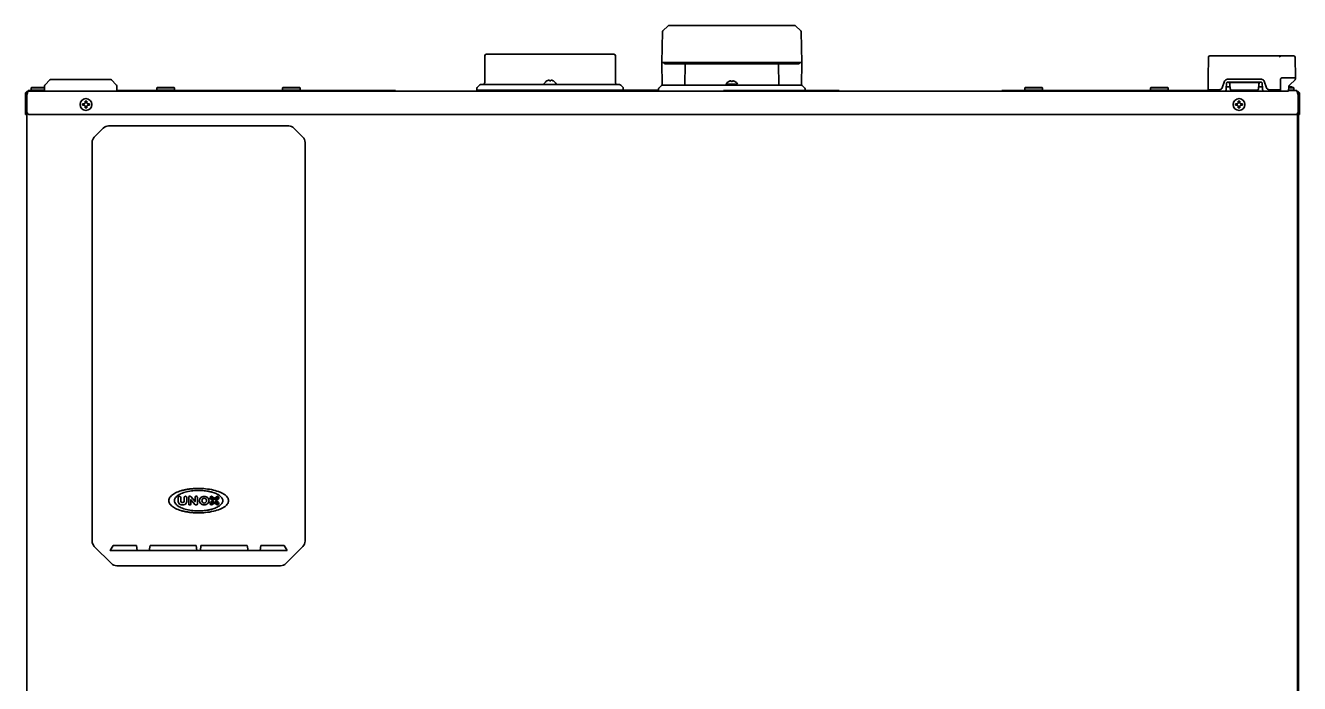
# Model space of a CAD drawing. Extents: x -760 to 4209, y 5795 to 10328.
# Drawn here: x -760 to 101, y 8402 to 8847 of the extents above; entities that cross this region are included whole.
import ezdxf

# ---------------------------------------------------------------- set-up
doc = ezdxf.new("R2010")
doc.units = 0
doc.header["$LTSCALE"] = 5
doc.layers.add('1', color=7, linetype='CONTINUOUS', true_color=0xffffff)

msp = doc.modelspace()

# ---------------------------------------------------------------- linework, layer by layer
at = {"layer": '1', "color": 7, "linetype": 'Continuous', "lineweight": 35}
for p, q in [((-329.37, 8842.99), (-329.73, 8822.4)), ((-325.58, 8847.12), (-329.07, 8843.69)), ((-324.88, 8847.4), (-239.97, 8847.4)), ((-235.78, 8843.69), (-239.27, 8847.12)), ((-235.13, 8822.4), (-235.49, 8842.99)), ((-449.48, 8826.9), (-449.48, 8808.9)), ((-449.48, 8826.9), (-449.48, 8808.9)), ((-443.38, 8827.9), (-448.48, 8827.9)), ((-443.38, 8827.9), (-448.48, 8827.9)), ((-443.38, 8827.9), (-433.4, 8827.9)), ((-443.38, 8827.9), (-433.4, 8827.9)), ((-433.4, 8827.9), (-430.4, 8827.9)), ((-433.4, 8827.9), (-430.4, 8827.9)), ((-430.4, 8827.9), (-380.23, 8827.9)), ((-430.4, 8827.9), (-380.23, 8827.9)), ((-380.23, 8827.9), (-377.22, 8827.9)), ((-380.23, 8827.9), (-377.22, 8827.9)), ((-377.22, 8827.9), (-367.24, 8827.9)), ((-377.22, 8827.9), (-367.24, 8827.9)), ((-362.14, 8827.9), (-367.24, 8827.9)), ((-362.14, 8827.9), (-367.24, 8827.9)), ((-361.14, 8808.9), (-361.14, 8826.9)), ((-361.14, 8808.9), (-361.14, 8826.9)), ((39.93, 8825.92), (39.69, 8811.9)), ((40.93, 8826.9), (40.96, 8826.9)), ((40.96, 8826.9), (41.05, 8826.9)), ((41.07, 8826.9), (46.69, 8826.9)), ((46.69, 8826.9), (47.3, 8826.9)), ((49.24, 8826.9), (50.87, 8826.9)), ((52.69, 8826.9), (75.69, 8826.9)), ((77.5, 8826.9), (79.13, 8826.9)), ((81.08, 8826.9), (81.69, 8826.9)), ((81.69, 8826.9), (87.3, 8826.9)), ((87.3, 8826.9), (95.76, 8826.9)), ((95.76, 8826.9), (97.44, 8826.9)), ((98.44, 8825.92), (98.69, 8811.9)), ((-282.43, 8822.4), (-329.73, 8822.4)), ((-329.73, 8822.4), (-329.46, 8806.9)), ((-237.94, 8821.4), (-326.91, 8821.4)), ((-313.93, 8821.4), (-314.18, 8806.9)), ((-235.13, 8822.4), (-282.43, 8822.4)), ((-250.67, 8806.9), (-250.92, 8821.4)), ((-235.4, 8806.9), (-235.13, 8822.4)), ((-747.31, 8802.9), (-747.18, 8806.65)), ((-746.89, 8807.33), (-743.61, 8810.61)), ((-742.9, 8810.9), (-741.31, 8810.9)), ((-741.31, 8810.9), (-704.31, 8810.9)), ((-704.31, 8810.9), (-702.73, 8810.9)), ((-698.74, 8807.33), (-702.02, 8810.61)), ((-698.44, 8806.65), (-698.31, 8802.9)), ((-453.11, 8807.11), (-454.52, 8805.69)), ((-453.11, 8807.11), (-454.52, 8805.69)), ((-452.4, 8807.4), (-358.23, 8807.4)), ((-452.4, 8807.4), (-358.23, 8807.4)), ((-409.31, 8808), (-409.31, 8807.8)), ((-407.61, 8809.85), (-407.61, 8809.88)), ((-403.01, 8809.88), (-403.01, 8809.85)), ((-401.31, 8807.8), (-401.31, 8808)), ((-356.11, 8805.69), (-357.52, 8807.11)), ((-356.11, 8805.69), (-357.52, 8807.11)), ((-330.22, 8806.61), (-331.63, 8805.19)), ((-330.22, 8806.61), (-331.63, 8805.19)), ((-329.51, 8806.9), (-235.34, 8806.9)), ((-329.51, 8806.9), (-235.34, 8806.9)), ((-286.43, 8807.5), (-286.43, 8807.3)), ((-284.73, 8809.35), (-284.73, 8809.38)), ((-280.13, 8809.38), (-280.13, 8809.35)), ((-278.43, 8807.3), (-278.43, 8807.5)), ((-233.22, 8805.19), (-234.63, 8806.61)), ((-233.22, 8805.19), (-234.63, 8806.61)), ((39.69, 8803.9), (39.69, 8810.44)), ((50.81, 8809.7), (49.18, 8805.22)), ((51.96, 8805.9), (52.96, 8805.9)), ((75.69, 8811.02), (52.69, 8811.02)), ((54.47, 8805.9), (52.96, 8805.9)), ((75.25, 8809.15), (53.12, 8809.15)), ((54.16, 8808.9), (54.13, 8809.15)), ((54.16, 8808.9), (54.66, 8808.9)), ((54.21, 8808.4), (54.16, 8808.9)), ((54.29, 8807.63), (54.21, 8808.4)), ((54.63, 8804.45), (54.29, 8807.63)), ((73.71, 8808.9), (54.66, 8808.9)), ((73.71, 8808.9), (74.22, 8808.9)), ((74.08, 8807.63), (73.75, 8804.45)), ((75.41, 8805.9), (73.9, 8805.9)), ((74.16, 8808.4), (74.08, 8807.63)), ((74.22, 8808.9), (74.16, 8808.4)), ((74.22, 8808.9), (74.24, 8809.15)), ((75.41, 8805.9), (76.41, 8805.9)), ((79.2, 8805.22), (77.56, 8809.7)), ((88.57, 8810.88), (88.69, 8803.9)), ((96.64, 8811.9), (89.57, 8811.9)), ((94.17, 8806.16), (94.12, 8802.9)), ((94.17, 8805.87), (96.13, 8805.87)), ((94.98, 8807.19), (98.46, 8810.67)), ((98.69, 8811.9), (96.64, 8811.9)), ((98.69, 8811.9), (98.67, 8811.19)), ((-760.11, 8800.99), (-760.11, 8801.1)), ((-760.11, 8800.14), (-760.11, 8800.99)), ((-760.11, 8800.14), (-760.11, 8789.1)), ((-759.31, 8800.99), (-759.31, 8801.1)), ((-759.31, 8800.99), (-759.31, 8800.14)), ((-759.31, 8800.14), (-759.31, 8789.1)), ((-759.31, 8799.15), (-759.21, 8799.15)), ((-759.21, 8800.14), (-759.21, 8789.1)), ((-758.97, 8801.1), (-759.03, 8800.99)), ((-758.31, 8803.4), (-756.31, 8803.4)), ((-758.31, 8802.9), (-758.31, 8803.4)), ((-758.06, 8802.9), (-758.31, 8802.9)), ((-758.06, 8802.9), (-758.09, 8802.9)), ((-758.06, 8802.9), (94.12, 8802.9)), ((-756.06, 8805.4), (-756.31, 8805.15)), ((-747.23, 8805.15), (-756.31, 8805.15)), ((-756.31, 8805.15), (-756.31, 8803.65)), ((-756.31, 8803.65), (-747.29, 8803.65)), ((-756.31, 8803.65), (-756.06, 8803.4)), ((-747.29, 8803.4), (-756.31, 8803.4)), ((-747.23, 8805.4), (-756.06, 8805.4)), ((-698.33, 8803.4), (-697.96, 8803.4)), ((-697.96, 8803.4), (-697.61, 8803.4)), ((-561.73, 8803.4), (-697.61, 8803.4)), ((-671.06, 8805.4), (-671.31, 8805.15)), ((-659.31, 8805.15), (-671.31, 8805.15)), ((-671.31, 8805.15), (-671.31, 8803.65)), ((-671.31, 8803.65), (-659.31, 8803.65)), ((-671.31, 8803.65), (-671.06, 8803.4)), ((-659.56, 8805.4), (-671.06, 8805.4)), ((-659.31, 8805.15), (-659.56, 8805.4)), ((-659.56, 8803.4), (-659.31, 8803.65)), ((-659.31, 8803.65), (-659.31, 8805.15)), ((-586.06, 8805.4), (-586.31, 8805.15)), ((-574.31, 8805.15), (-586.31, 8805.15)), ((-586.31, 8805.15), (-586.31, 8803.65)), ((-586.31, 8803.65), (-574.31, 8803.65)), ((-586.31, 8803.65), (-586.06, 8803.4)), ((-574.56, 8805.4), (-586.06, 8805.4)), ((-574.31, 8805.15), (-574.56, 8805.4)), ((-574.56, 8803.4), (-574.31, 8803.65)), ((-574.31, 8803.65), (-574.31, 8805.15)), ((-561.73, 8803.4), (-561.02, 8803.4)), ((-561.02, 8803.4), (-559.61, 8803.4)), ((-559.61, 8803.4), (-558.9, 8803.4)), ((-509.92, 8803.4), (-558.9, 8803.4)), ((-454.81, 8804.99), (-454.81, 8803.6)), ((-454.81, 8804.99), (-454.81, 8803.6)), ((-454.81, 8803.6), (-355.81, 8803.6)), ((-454.81, 8803.6), (-331.93, 8803.6)), ((-355.81, 8803.6), (-355.81, 8804.99)), ((-355.81, 8803.6), (-355.81, 8804.99)), ((-331.93, 8804.49), (-331.93, 8803.1)), ((-331.93, 8804.49), (-331.93, 8803.1)), ((-209.73, 8803.4), (-288.03, 8803.4)), ((-232.93, 8803.1), (-232.93, 8804.49)), ((-232.93, 8803.1), (-232.93, 8804.49)), ((-99.73, 8803.4), (-99.02, 8803.4)), ((-99.02, 8803.4), (-97.61, 8803.4)), ((-97.61, 8803.4), (-96.9, 8803.4)), ((38.98, 8803.4), (-96.9, 8803.4)), ((-84.06, 8805.4), (-84.31, 8805.15)), ((-84.31, 8805.15), (-84.31, 8803.65)), ((-72.31, 8805.15), (-84.31, 8805.15)), ((-84.31, 8803.65), (-72.31, 8803.65)), ((-84.31, 8803.65), (-84.06, 8803.4)), ((-72.56, 8805.4), (-84.06, 8805.4)), ((-72.31, 8805.15), (-72.56, 8805.4)), ((-72.56, 8803.4), (-72.31, 8803.65)), ((-72.31, 8803.65), (-72.31, 8805.15)), ((0.94, 8805.4), (0.69, 8805.15)), ((0.69, 8805.15), (0.69, 8803.65)), ((12.69, 8805.15), (0.69, 8805.15)), ((0.69, 8803.65), (12.69, 8803.65)), ((0.69, 8803.65), (0.94, 8803.4)), ((12.44, 8805.4), (0.94, 8805.4)), ((12.69, 8805.15), (12.44, 8805.4)), ((12.44, 8803.4), (12.69, 8803.65)), ((12.69, 8803.65), (12.69, 8805.15)), ((38.98, 8803.4), (39.33, 8803.4)), ((39.33, 8803.4), (39.73, 8803.4)), ((39.69, 8803.64), (39.69, 8803.9)), ((46.69, 8803.9), (39.69, 8803.9)), ((47.3, 8803.9), (46.69, 8803.9)), ((55.62, 8803.56), (72.75, 8803.56)), ((81.69, 8803.9), (81.08, 8803.9)), ((88.69, 8803.9), (81.69, 8803.9)), ((88.69, 8803.9), (88.68, 8803.69)), ((94.13, 8803.65), (97.69, 8803.65)), ((97.69, 8803.4), (94.13, 8803.4)), ((97.44, 8805.4), (94.16, 8805.4)), ((97.69, 8805.15), (94.16, 8805.15)), ((97.69, 8805.15), (97.44, 8805.4)), ((97.44, 8803.4), (97.69, 8803.65)), ((97.69, 8803.65), (97.69, 8805.15)), ((99.69, 8803.4), (97.69, 8803.4)), ((99.46, 8802.9), (99.44, 8802.9)), ((99.44, 8802.9), (99.69, 8802.9)), ((99.69, 8803.4), (99.69, 8802.9)), ((100.4, 8800.99), (100.35, 8801.1)), ((100.59, 8800.14), (100.59, 8789.1)), ((100.59, 8799.15), (100.69, 8799.15)), ((100.69, 8801.1), (100.69, 8800.99)), ((100.69, 8800.14), (100.69, 8800.99)), ((100.69, 8800.14), (100.69, 8789.1)), ((100.69, 8799.15), (100.69, 8012.4)), ((101.49, 8801.1), (101.49, 8800.99)), ((101.49, 8800.99), (101.49, 8800.14)), ((101.49, 8800.14), (101.49, 8789.1)), ((-760.11, 8787.1), (-760.11, 8789.1)), ((-759.31, 8789.1), (-759.31, 8787.1)), ((-719.71, 8796.2), (-719.21, 8796.2)), ((-719.21, 8791.6), (-719.71, 8791.6)), ((-719.21, 8796.2), (-718.71, 8796.2)), ((-718.71, 8791.6), (-719.21, 8791.6)), ((60.09, 8796.2), (60.59, 8796.2)), ((60.59, 8791.6), (60.09, 8791.6)), ((60.59, 8796.2), (61.09, 8796.2)), ((61.09, 8791.6), (60.59, 8791.6)), ((100.69, 8787.1), (100.69, 8789.1)), ((101.49, 8787.1), (101.49, 8789.1)), ((-759.31, 8787.1), (-760.11, 8787.1)), ((-759.31, 8012.4), (-759.31, 8787.1)), ((98.59, 8787.1), (-757.21, 8787.1)), ((100.19, 8787.9), (100.19, 8104.94)), ((101.49, 8787.1), (100.69, 8787.1)), ((-713.55, 8771.86), (-707.47, 8777.94)), ((-703.94, 8779.4), (-582.09, 8779.4)), ((-578.55, 8777.94), (-572.48, 8771.86)), ((-715.01, 8768.33), (-715.01, 8498.48)), ((-571.01, 8768.33), (-571.01, 8498.48)), ((-656.83, 8527.98), (-656.83, 8525.31)), ((-655.12, 8525.53), (-655.12, 8527.98)), ((-652.78, 8527.98), (-652.78, 8525.53)), ((-651.07, 8525.31), (-651.07, 8527.98)), ((-649.75, 8528.25), (-649.75, 8523.56)), ((-648.83, 8528.83), (-649.16, 8528.83)), ((-649.16, 8522.97), (-648.87, 8522.97)), ((-645.44, 8525.25), (-648.38, 8528.63)), ((-648.29, 8523.56), (-648.29, 8526.53)), ((-648.2, 8526.56), (-645.26, 8523.17)), ((-645.36, 8528.25), (-645.36, 8525.28)), ((-644.82, 8522.97), (-644.48, 8522.97)), ((-644.48, 8528.83), (-644.77, 8528.83)), ((-643.89, 8523.56), (-643.89, 8528.25)), ((-634.91, 8527.17), (-633.69, 8525.94)), ((-633.69, 8525.87), (-634.91, 8524.64)), ((-632.93, 8525.9), (-634.55, 8527.53)), ((-634.55, 8524.28), (-632.93, 8525.9)), ((-633.89, 8528.19), (-632.27, 8526.56)), ((-632.27, 8525.24), (-633.89, 8523.62)), ((-632.31, 8527.32), (-633.53, 8528.55)), ((-633.53, 8523.26), (-632.31, 8524.49)), ((-632.27, 8526.56), (-630.65, 8528.19)), ((-630.65, 8523.62), (-632.27, 8525.24)), ((-631.01, 8528.55), (-632.24, 8527.32)), ((-632.24, 8524.49), (-631.01, 8523.26)), ((-629.99, 8527.53), (-631.61, 8525.9)), ((-631.61, 8525.9), (-629.99, 8524.28)), ((-630.86, 8525.94), (-629.63, 8527.17)), ((-629.63, 8524.64), (-630.86, 8525.87)), ((-702.93, 8492.19), (-700.75, 8495.46)), ((-700.44, 8495.5), (-698.31, 8495.6)), ((-697.62, 8495.62), (-686.07, 8495.62)), ((-685.07, 8495.57), (-684.51, 8492.19)), ((-676.41, 8492.19), (-675.85, 8495.57)), ((-674.85, 8495.62), (-645.57, 8495.62)), ((-644.57, 8495.57), (-644.29, 8492.19)), ((-641.46, 8495.57), (-641.74, 8492.19)), ((-640.46, 8495.62), (-611.17, 8495.62)), ((-610.17, 8495.57), (-609.61, 8492.19)), ((-601.51, 8492.19), (-600.95, 8495.57)), ((-599.95, 8495.62), (-588.41, 8495.62)), ((-587.71, 8495.6), (-585.58, 8495.5)), ((-585.28, 8495.46), (-583.1, 8492.19)), ((-701.97, 8483.36), (-713.55, 8494.95)), ((-702.93, 8492.19), (-684.51, 8492.19)), ((-684.51, 8492.19), (-676.41, 8492.19)), ((-676.41, 8492.19), (-644.29, 8492.19)), ((-644.29, 8492.19), (-641.74, 8492.19)), ((-641.74, 8492.19), (-609.61, 8492.19)), ((-609.61, 8492.19), (-601.51, 8492.19)), ((-601.51, 8492.19), (-583.1, 8492.19)), ((-572.48, 8494.95), (-584.06, 8483.36)), ((-698.43, 8481.9), (-587.59, 8481.9))]:
    msp.add_line(p, q, dxfattribs=at)
for centre, radius in [((-719.21, 8793.9), 4), ((60.59, 8793.9), 4), ((-639.25, 8525.9), 1.59)]:
    msp.add_circle(centre, radius, dxfattribs=at)
for centre, radius, start, end in [((-328.37, 8842.98), 1, 134.5, 179), ((-324.88, 8846.4), 1, 90, 134.5), ((-239.97, 8846.4), 1, 45.5, 90), ((-236.48, 8842.98), 1, 1, 45.5), ((-448.48, 8826.9), 1, 90, 180), ((-448.48, 8826.9), 1, 90, 180), ((-362.14, 8826.9), 1, 0, 90), ((-362.14, 8826.9), 1, 0, 90), ((40.93, 8825.9), 1, 90, 179), ((87.3, 8825.9), 1, 1, 90), ((97.44, 8825.9), 1, 1, 90), ((-746.18, 8806.62), 1, 135, 178), ((-742.9, 8809.9), 1, 90, 135), ((-702.73, 8809.9), 1, 45, 90), ((-699.44, 8806.62), 1, 2, 45), ((-453.81, 8804.99), 1, 135, 180), ((-453.81, 8804.99), 1, 135, 180), ((-452.4, 8806.4), 1, 90, 135), ((-452.4, 8806.4), 1, 90, 135), ((-450.98, 8808.9), 1.5, 270, 0), ((-450.98, 8808.9), 1.5, 270, 0), ((-408.91, 8808), 0.4, 149.69882, 180), ((-408.91, 8807.8), 0.4, 180, 270), ((-405.11, 8805.78), 4.8, 121.58373, 149.69882), ((-405.31, 8806.1), 3.78, 90.00345, 97.60407), ((-405.31, 8806.1), 3.78, 82.39595, 89.99653), ((-405.51, 8805.78), 4.8, 30.30118, 58.41865), ((-401.71, 8807.8), 0.4, 270, 0), ((-401.71, 8808), 0.4, 0, 30.30118), ((-359.64, 8808.9), 1.5, 180, 270), ((-359.64, 8808.9), 1.5, 180, 270), ((-358.23, 8806.4), 1, 45, 90), ((-358.23, 8806.4), 1, 45, 90), ((-356.81, 8804.99), 1, 0, 45), ((-356.81, 8804.99), 1, 0, 45), ((-329.51, 8805.9), 1, 90, 135), ((-329.51, 8805.9), 1, 90, 135), ((-235.34, 8805.9), 1, 45, 90), ((-235.34, 8805.9), 1, 45, 90), ((89.57, 8810.9), 1, 90, 181), ((95.17, 8806.12), 1, 116.76457, 179), ((94.27, 8807.9), 1, 296.76457, 315), ((96.13, 8804.87), 1, 31.9695, 90), ((97.93, 8811.2), 0.75, 315, 359), ((-757.21, 8800.14), 2, 155, 180), ((-330.93, 8804.49), 1, 135, 180), ((-330.93, 8804.49), 1, 135, 180), ((-233.93, 8804.49), 1, 0, 45), ((-233.93, 8804.49), 1, 0, 45), ((40.44, 8803.65), 0.75, 181, 270), ((55.62, 8804.56), 1, 186, 270), ((72.75, 8804.56), 1, 270, 354.00002), ((87.88, 8803.7), 0.8, 270, 359), ((98.59, 8800.14), 2, 0, 25), ((-757.21, 8789.1), 2, 180, 270), ((98.59, 8789.1), 2, 270, 0), ((-655.98, 8527.98), 0.854, 0, 180), ((-654.63, 8525.31), 2.2, 180, 246.42182), ((-653.95, 8526.88), 3.91, 246.42182, 293.57818), ((-654.14, 8525.53), 0.976, 180, 262.33774), ((-653.95, 8526.98), 2.44, 262.33774, 277.66226), ((-653.75, 8525.53), 0.976, 277.66226, 0), ((-651.92, 8527.98), 0.854, 0, 180), ((-653.27, 8525.31), 2.2, 293.57818, 0), ((-649.16, 8528.25), 0.586, 90, 180), ((-649.16, 8523.56), 0.586, 180, 270), ((-648.87, 8523.56), 0.586, 270, 0), ((-648.83, 8528.25), 0.586, 40.99999, 90), ((-648.24, 8526.53), 0.0488, 41.00004, 180), ((-645.4, 8525.28), 0.0488, 221.00004, 0), ((-644.77, 8528.25), 0.586, 90, 180), ((-644.82, 8523.56), 0.586, 220.99999, 270), ((-644.48, 8528.25), 0.586, 0, 90), ((-644.48, 8523.56), 0.586, 270, 0), ((-634.22, 8527.86), 0.976, 45, 225), ((-634.22, 8523.95), 0.976, 135.00002, 315), ((-634.22, 8527.86), 0.466, 45, 225), ((-634.22, 8523.95), 0.466, 135.00003, 315), ((-633.72, 8525.9), 0.0488, 315, 45), ((-632.27, 8527.35), 0.0488, 225, 315), ((-632.27, 8524.45), 0.0488, 45, 135), ((-630.32, 8527.86), 0.976, 315, 134.99998), ((-630.32, 8523.95), 0.976, 225, 45), ((-630.82, 8525.9), 0.0488, 135, 225), ((-630.32, 8527.86), 0.466, 315, 134.99997), ((-630.32, 8523.95), 0.466, 225.00003, 44.99997)]:
    msp.add_arc(centre, radius, start, end, dxfattribs=at)
msp.add_ellipse((-282.43, 8807.7), major_axis=(3.95, 0), ratio=0.008727, dxfattribs=at)
for centre, major_axis, ratio, start_param, end_param in [((-282.43, 8806.9), (2.2, 0), 0.008727, 1.570796, 2.807111), ((-282.43, 8806.9), (2.2, 0), 0.008727, 0.418715, 1.570796), ((53.12, 8808.15), (-1, 0), 1, 4.712389, 4.92927), ((75.25, 8808.15), (-0.994, 0.111), 1, 4.606666, 4.823547), ((-710.01, 8768.32), (3.54, -3.54), 0.998783, 3.141593, 3.926382), ((-703.93, 8774.4), (-3.54, 3.54), 0.998783, 5.498396, 6.283185), ((-582.09, 8774.4), (-3.54, -3.54), 0.998783, 3.141593, 3.926382), ((-576.02, 8768.32), (3.54, 3.54), 0.998783, 5.498396, 6.283185), ((-710.01, 8498.48), (-3.54, -3.54), 0.998783, 5.498396, 6.283185), ((-699.75, 8495.46), (-1, 0), 0.052336, 5.481019, 6.248327), ((-697.62, 8495.57), (-1, 0), 0.052336, 4.712389, 5.481019), ((-686.07, 8495.57), (-1, 0), 0.052336, 3.150307, 4.712389), ((-674.85, 8495.57), (-1, 0), 0.052336, 4.712389, 6.274471), ((-645.57, 8495.57), (-1, 0), 0.052336, 3.14595, 4.712389), ((-640.46, 8495.57), (-1, 0), 0.052336, 4.712389, 6.278828), ((-611.17, 8495.57), (-1, 0), 0.052336, 3.150307, 4.712389), ((-599.95, 8495.57), (-1, 0), 0.052336, 4.712389, 6.274471), ((-588.41, 8495.57), (-1, 0), 0.052336, 3.943759, 4.712389), ((-586.28, 8495.46), (-1, 0), 0.052336, 3.176451, 3.943759), ((-576.02, 8498.48), (-3.54, 3.54), 0.998783, 3.141593, 3.926382), ((-698.43, 8486.9), (3.54, 3.54), 0.998783, 3.141593, 3.926382), ((-587.6, 8486.9), (3.54, -3.54), 0.998783, 5.498396, 6.283185)]:
    msp.add_ellipse(centre, major_axis=major_axis, ratio=ratio, start_param=start_param, end_param=end_param, dxfattribs=at)
for points, knots in [([(47.3, 8826.9), (47.46, 8826.9), (47.62, 8826.9), (47.95, 8826.9), (48.11, 8826.9), (48.43, 8826.9), (48.59, 8826.9), (48.84, 8826.9), (48.92, 8826.9), (49.04, 8826.9), (49.08, 8826.9), (49.16, 8826.9), (49.2, 8826.9), (49.24, 8826.9)], [0, 0, 0, 0, 0.25, 0.25, 0.5, 0.5, 0.75, 0.75, 0.875, 0.875, 0.9375, 0.9375, 1, 1, 1, 1]), ([(50.87, 8826.9), (50.91, 8826.9), (50.95, 8826.9), (51.02, 8826.9), (51.14, 8826.9), (51.25, 8826.9), (51.48, 8826.9), (51.63, 8826.9), (52.08, 8826.9), (52.39, 8826.9), (52.69, 8826.9)], [0, 0, 0, 0, 0.0625, 0.0625, 0.125, 0.25, 0.25, 0.5, 0.5, 1, 1, 1, 1]), ([(75.69, 8826.9), (75.99, 8826.9), (76.29, 8826.9), (76.75, 8826.9), (76.9, 8826.9), (77.12, 8826.9), (77.2, 8826.9), (77.31, 8826.9), (77.35, 8826.9), (77.43, 8826.9), (77.47, 8826.9), (77.5, 8826.9)], [0, 0, 0, 0, 0.5, 0.5, 0.75, 0.75, 0.875, 0.875, 0.9375, 0.9375, 1, 1, 1, 1]), ([(79.13, 8826.9), (79.17, 8826.9), (79.21, 8826.9), (79.29, 8826.9), (79.33, 8826.9), (79.46, 8826.9), (79.54, 8826.9), (79.78, 8826.9), (79.94, 8826.9), (80.27, 8826.9), (80.43, 8826.9), (80.75, 8826.9), (80.92, 8826.9), (81.08, 8826.9)], [0, 0, 0, 0, 0.0625, 0.0625, 0.125, 0.125, 0.25, 0.25, 0.5, 0.5, 0.75, 0.75, 1, 1, 1, 1]), ([(-328.64, 8822.38), (-328.64, 8822.38), (-328.63, 8822.37), (-328.62, 8822.35), (-328.61, 8822.34), (-328.6, 8822.32), (-328.59, 8822.31), (-328.59, 8822.29), (-328.58, 8822.28), (-328.57, 8822.26), (-328.56, 8822.25), (-328.55, 8822.23), (-328.54, 8822.22), (-328.53, 8822.2), (-328.52, 8822.19), (-328.5, 8822.18), (-328.49, 8822.16), (-328.48, 8822.15), (-328.47, 8822.13), (-328.46, 8822.12), (-328.45, 8822.11), (-328.44, 8822.09), (-328.43, 8822.08), (-328.41, 8822.07), (-328.4, 8822.06), (-328.39, 8822.04), (-328.38, 8822.03), (-328.37, 8822.02), (-328.36, 8822.01), (-328.34, 8821.99), (-328.33, 8821.98), (-328.32, 8821.97), (-328.31, 8821.96), (-328.3, 8821.95), (-328.28, 8821.94), (-328.27, 8821.93), (-328.26, 8821.92), (-328.25, 8821.91), (-328.23, 8821.89), (-328.22, 8821.88), (-328.21, 8821.87), (-328.2, 8821.86), (-328.18, 8821.85), (-328.17, 8821.84), (-328.16, 8821.83), (-328.15, 8821.83), (-328.13, 8821.82), (-328.12, 8821.81), (-328.11, 8821.8), (-328.1, 8821.79), (-328.08, 8821.78), (-328.07, 8821.77), (-328.06, 8821.76), (-328.05, 8821.76), (-328.03, 8821.75), (-328.02, 8821.74), (-328.01, 8821.73), (-328, 8821.72), (-327.99, 8821.72), (-327.97, 8821.71), (-327.96, 8821.7), (-327.95, 8821.7), (-327.94, 8821.69), (-327.93, 8821.68), (-327.91, 8821.67), (-327.9, 8821.67), (-327.89, 8821.66), (-327.87, 8821.65), (-327.84, 8821.64), (-327.81, 8821.62), (-327.77, 8821.6), (-327.73, 8821.58), (-327.69, 8821.57), (-327.66, 8821.55), (-327.62, 8821.54), (-327.58, 8821.52), (-327.54, 8821.51), (-327.51, 8821.5), (-327.47, 8821.49), (-327.43, 8821.47), (-327.39, 8821.46), (-327.35, 8821.46), (-327.32, 8821.45), (-327.28, 8821.44), (-327.24, 8821.43), (-327.2, 8821.43), (-327.16, 8821.42), (-327.13, 8821.42), (-327.09, 8821.41), (-327.05, 8821.41), (-327.02, 8821.41), (-326.98, 8821.4), (-326.94, 8821.4), (-326.92, 8821.4), (-326.91, 8821.4)], [0, 0, 0, 0, 0.011672, 0.023259, 0.03476, 0.046176, 0.057505, 0.068749, 0.079908, 0.09098, 0.101967, 0.112867, 0.123682, 0.134411, 0.145054, 0.155611, 0.166082, 0.176467, 0.186766, 0.196979, 0.207106, 0.217146, 0.227101, 0.23697, 0.246752, 0.256449, 0.266059, 0.275583, 0.285021, 0.294373, 0.303639, 0.312819, 0.321912, 0.33092, 0.339841, 0.348677, 0.357426, 0.36609, 0.374667, 0.383158, 0.391564, 0.399883, 0.408116, 0.416263, 0.424325, 0.4323, 0.44019, 0.447994, 0.455712, 0.463344, 0.47089, 0.478351, 0.485726, 0.493015, 0.500218, 0.507336, 0.514368, 0.521315, 0.528176, 0.534951, 0.541641, 0.548246, 0.554765, 0.561199, 0.567547, 0.573811, 0.579988, 0.586081, 0.604999, 0.623671, 0.642098, 0.660281, 0.67822, 0.695916, 0.713369, 0.73058, 0.74755, 0.76428, 0.780769, 0.79702, 0.813033, 0.828809, 0.844349, 0.859653, 0.874723, 0.88956, 0.904165, 0.918538, 0.932682, 0.946598, 0.960286, 0.973748, 0.986986, 1, 1, 1, 1]), ([(-237.94, 8821.4), (-237.94, 8821.4), (-237.93, 8821.4), (-237.91, 8821.4), (-237.89, 8821.4), (-237.87, 8821.4), (-237.85, 8821.4), (-237.83, 8821.41), (-237.82, 8821.41), (-237.8, 8821.41), (-237.78, 8821.41), (-237.76, 8821.41), (-237.74, 8821.41), (-237.72, 8821.42), (-237.71, 8821.42), (-237.69, 8821.42), (-237.67, 8821.42), (-237.65, 8821.43), (-237.63, 8821.43), (-237.61, 8821.43), (-237.59, 8821.43), (-237.57, 8821.44), (-237.56, 8821.44), (-237.54, 8821.45), (-237.52, 8821.45), (-237.5, 8821.45), (-237.48, 8821.46), (-237.46, 8821.46), (-237.44, 8821.47), (-237.42, 8821.47), (-237.41, 8821.48), (-237.39, 8821.48), (-237.37, 8821.49), (-237.35, 8821.5), (-237.33, 8821.5), (-237.31, 8821.51), (-237.29, 8821.51), (-237.27, 8821.52), (-237.26, 8821.53), (-237.24, 8821.53), (-237.22, 8821.54), (-237.2, 8821.55), (-237.18, 8821.56), (-237.16, 8821.56), (-237.15, 8821.57), (-237.13, 8821.58), (-237.11, 8821.59), (-237.09, 8821.6), (-237.07, 8821.61), (-237.05, 8821.61), (-237.04, 8821.62), (-237.02, 8821.63), (-237, 8821.64), (-236.98, 8821.65), (-236.97, 8821.66), (-236.95, 8821.67), (-236.93, 8821.68), (-236.91, 8821.69), (-236.9, 8821.7), (-236.88, 8821.71), (-236.86, 8821.72), (-236.84, 8821.73), (-236.82, 8821.74), (-236.8, 8821.76), (-236.78, 8821.77), (-236.76, 8821.78), (-236.74, 8821.8), (-236.72, 8821.81), (-236.7, 8821.83), (-236.68, 8821.84), (-236.66, 8821.86), (-236.64, 8821.87), (-236.62, 8821.89), (-236.6, 8821.91), (-236.58, 8821.93), (-236.56, 8821.94), (-236.54, 8821.96), (-236.52, 8821.98), (-236.5, 8822), (-236.48, 8822.02), (-236.46, 8822.04), (-236.44, 8822.06), (-236.42, 8822.09), (-236.4, 8822.11), (-236.38, 8822.13), (-236.36, 8822.15), (-236.34, 8822.18), (-236.33, 8822.2), (-236.31, 8822.23), (-236.29, 8822.25), (-236.27, 8822.28), (-236.26, 8822.3), (-236.24, 8822.33), (-236.23, 8822.36), (-236.22, 8822.38), (-236.21, 8822.38)], [0, 0, 0, 0, 0.00651, 0.01307, 0.019681, 0.026343, 0.033056, 0.03982, 0.046635, 0.053501, 0.060419, 0.067389, 0.07441, 0.081484, 0.088609, 0.095787, 0.103017, 0.1103, 0.117636, 0.125024, 0.132465, 0.139959, 0.147506, 0.155106, 0.16276, 0.170467, 0.178228, 0.186042, 0.193911, 0.201833, 0.209809, 0.217839, 0.225924, 0.234062, 0.242255, 0.250503, 0.258805, 0.267162, 0.275573, 0.28404, 0.292561, 0.301137, 0.309768, 0.318455, 0.327196, 0.335993, 0.344846, 0.353753, 0.362716, 0.371735, 0.38081, 0.38994, 0.399125, 0.408367, 0.417664, 0.42659, 0.435804, 0.445304, 0.455092, 0.465168, 0.475531, 0.486183, 0.497122, 0.50835, 0.519867, 0.531672, 0.543766, 0.556149, 0.568821, 0.581782, 0.595033, 0.608573, 0.622403, 0.636523, 0.650932, 0.665631, 0.68062, 0.695899, 0.711469, 0.727328, 0.743477, 0.759916, 0.776646, 0.793665, 0.810975, 0.828574, 0.846463, 0.864642, 0.883111, 0.90187, 0.920918, 0.940255, 0.959881, 0.979796, 1, 1, 1, 1]), ([(-405.81, 8809.85), (-405.81, 8809.97), (-405.81, 8810.08), (-405.81, 8810.22), (-405.81, 8810.26), (-405.81, 8810.33), (-405.81, 8810.37), (-405.81, 8810.4)], [0, 0, 0, 0, 0.5, 0.5, 0.75, 0.75, 1, 1, 1, 1]), ([(-403.01, 8809.85), (-403.22, 8809.97), (-403.43, 8810.08), (-403.75, 8810.22), (-403.86, 8810.26), (-404.08, 8810.33), (-404.2, 8810.37), (-404.31, 8810.4)], [0, 0, 0, 0, 0.5, 0.5, 0.75, 0.75, 1, 1, 1, 1]), ([(-286.42, 8807.29), (-286.42, 8807.26), (-286.42, 8807.2), (-286.38, 8807.1), (-286.31, 8807.01), (-286.24, 8806.96), (-286.18, 8806.93), (-286.15, 8806.92), (-286.14, 8806.92)], [0, 0, 0, 0, 0.135651, 0.390433, 0.598157, 0.774684, 0.921362, 1, 1, 1, 1]), ([(-284.72, 8809.36), (-284.86, 8809.28), (-285.27, 8809.03), (-285.84, 8808.48), (-286.21, 8807.98), (-286.37, 8807.7)], [0, 0, 0, 0, 0.20891, 0.604427, 1, 1, 1, 1]), ([(-282.93, 8809.37), (-282.93, 8809.49), (-282.93, 8809.6), (-282.93, 8809.73), (-282.93, 8809.77), (-282.93, 8809.85), (-282.93, 8809.88), (-282.93, 8809.91)], [0, 0, 0, 0, 0.5, 0.5, 0.75, 0.75, 1, 1, 1, 1]), ([(-280.13, 8809.35), (-280.33, 8809.48), (-280.54, 8809.58), (-280.86, 8809.72), (-280.97, 8809.76), (-281.2, 8809.84), (-281.31, 8809.87), (-281.43, 8809.9)], [0, 0, 0, 0, 0.5, 0.5, 0.75, 0.75, 1, 1, 1, 1]), ([(-278.48, 8807.7), (-278.64, 8807.98), (-279.01, 8808.48), (-279.58, 8809.03), (-279.99, 8809.28), (-280.14, 8809.36)], [0, 0, 0, 0, 0.394932, 0.789806, 1, 1, 1, 1]), ([(52.69, 8811.02), (52.28, 8811.02), (51.88, 8810.89), (51.21, 8810.42), (50.95, 8810.09), (50.81, 8809.7)], [0, 0, 0, 0, 0.5, 0.5, 1, 1, 1, 1]), ([(52.12, 8808.22), (52.07, 8807.49), (52.02, 8806.76), (51.92, 8805.3), (51.87, 8804.56), (51.82, 8803.83)], [0, 0, 0, 0, 0.5, 0.5, 1, 1, 1, 1]), ([(52.9, 8809.13), (52.85, 8809.12), (52.8, 8809.1), (52.73, 8809.07), (52.7, 8809.06), (52.65, 8809.04), (52.63, 8809.02), (52.56, 8808.98), (52.52, 8808.95), (52.46, 8808.9), (52.44, 8808.88), (52.4, 8808.84), (52.38, 8808.83), (52.33, 8808.76), (52.3, 8808.72), (52.25, 8808.65), (52.24, 8808.63), (52.22, 8808.59), (52.22, 8808.58), (52.21, 8808.56), (52.2, 8808.55), (52.17, 8808.48), (52.16, 8808.43), (52.13, 8808.33), (52.13, 8808.28), (52.12, 8808.22)], [0, 0, 0, 0, 0.125, 0.125, 0.1875, 0.1875, 0.25, 0.25, 0.375, 0.375, 0.4375, 0.4375, 0.5, 0.5, 0.625, 0.625, 0.6875, 0.6875, 0.71875, 0.71875, 0.75, 0.75, 0.875, 0.875, 1, 1, 1, 1]), ([(76.25, 8808.22), (76.25, 8808.28), (76.24, 8808.33), (76.22, 8808.41), (76.22, 8808.43), (76.2, 8808.48), (76.19, 8808.51), (76.16, 8808.58), (76.13, 8808.63), (76.09, 8808.7), (76.08, 8808.72), (76.05, 8808.76), (76.03, 8808.79), (75.98, 8808.85), (75.94, 8808.88), (75.88, 8808.94), (75.86, 8808.95), (75.82, 8808.97), (75.81, 8808.98), (75.79, 8809), (75.78, 8809), (75.72, 8809.04), (75.62, 8809.09), (75.52, 8809.12), (75.47, 8809.13)], [0, 0, 0, 0, 0.125, 0.125, 0.1875, 0.1875, 0.25, 0.25, 0.375, 0.375, 0.4375, 0.4375, 0.5, 0.5, 0.625, 0.625, 0.6875, 0.6875, 0.71875, 0.71875, 0.75, 0.75, 0.875, 1, 1, 1, 1]), ([(77.56, 8809.7), (77.42, 8810.09), (77.17, 8810.42), (76.5, 8810.89), (76.1, 8811.02), (75.69, 8811.02)], [0, 0, 0, 0, 0.5, 0.5, 1, 1, 1, 1]), ([(76.56, 8803.83), (76.51, 8804.56), (76.46, 8805.3), (76.35, 8806.76), (76.3, 8807.49), (76.25, 8808.22)], [0, 0, 0, 0, 0.5, 0.5, 1, 1, 1, 1]), ([(-758.46, 8802.9), (-758.68, 8802.88), (-758.9, 8802.82), (-759.3, 8802.62), (-759.49, 8802.49), (-759.79, 8802.16), (-759.91, 8801.96), (-760.07, 8801.55), (-760.11, 8801.33), (-760.11, 8801.1)], [0, 0, 0, 0, 0.25, 0.25, 0.5, 0.5, 0.75, 0.75, 1, 1, 1, 1]), ([(-758.65, 8802.04), (-758.68, 8802.03), (-758.72, 8802.02), (-758.81, 8801.97), (-758.86, 8801.94), (-758.96, 8801.87), (-759.01, 8801.82), (-759.09, 8801.73), (-759.13, 8801.68), (-759.19, 8801.58), (-759.22, 8801.52), (-759.27, 8801.41), (-759.28, 8801.35), (-759.31, 8801.23), (-759.31, 8801.16), (-759.31, 8801.1)], [0, 0, 0, 0, 0.092302, 0.092302, 0.243585, 0.243585, 0.394868, 0.394868, 0.546151, 0.546151, 0.697434, 0.697434, 0.848717, 0.848717, 1, 1, 1, 1]), ([(-758.09, 8802.9), (-758.12, 8802.89), (-758.16, 8802.87), (-758.23, 8802.81), (-758.27, 8802.77), (-758.34, 8802.67), (-758.38, 8802.61), (-758.45, 8802.48), (-758.49, 8802.4), (-758.57, 8802.24), (-758.6, 8802.15), (-758.68, 8801.96), (-758.71, 8801.86), (-758.79, 8801.65), (-758.82, 8801.54), (-758.9, 8801.33), (-758.93, 8801.21), (-758.97, 8801.1)], [0, 0, 0, 0, 0.125, 0.125, 0.25, 0.25, 0.375, 0.375, 0.5, 0.5, 0.625, 0.625, 0.75, 0.75, 0.875, 0.875, 1, 1, 1, 1]), ([(51.82, 8803.83), (51.81, 8803.82), (51.81, 8803.82), (51.81, 8803.8), (51.81, 8803.78), (51.81, 8803.76), (51.8, 8803.71), (51.79, 8803.68), (51.78, 8803.62), (51.77, 8803.59), (51.75, 8803.53), (51.74, 8803.5), (51.7, 8803.42), (51.66, 8803.37), (51.62, 8803.3), (51.61, 8803.29), (51.59, 8803.27), (51.58, 8803.25), (51.55, 8803.22), (51.53, 8803.2), (51.46, 8803.13), (51.41, 8803.09), (51.33, 8803.04), (51.3, 8803.03), (51.25, 8803), (51.19, 8802.97), (51.13, 8802.95), (51.08, 8802.94), (51.07, 8802.93), (51.04, 8802.93), (51.02, 8802.92), (50.94, 8802.91), (50.88, 8802.9), (50.82, 8802.9)], [0, 0, 0, 0, 0.015625, 0.015625, 0.03125, 0.0625, 0.0625, 0.125, 0.125, 0.1875, 0.1875, 0.25, 0.25, 0.375, 0.375, 0.40625, 0.40625, 0.4375, 0.4375, 0.5, 0.5, 0.625, 0.625, 0.6875, 0.6875, 0.75, 0.8125, 0.8125, 0.84375, 0.84375, 0.875, 0.875, 1, 1, 1, 1]), ([(77.56, 8802.9), (77.49, 8802.9), (77.43, 8802.91), (77.35, 8802.92), (77.34, 8802.93), (77.31, 8802.93), (77.29, 8802.94), (77.25, 8802.95), (77.19, 8802.97), (77.13, 8803), (77.07, 8803.03), (77.05, 8803.04), (76.97, 8803.09), (76.92, 8803.13), (76.85, 8803.19), (76.83, 8803.22), (76.8, 8803.25), (76.79, 8803.26), (76.77, 8803.29), (76.76, 8803.3), (76.71, 8803.36), (76.68, 8803.42), (76.64, 8803.5), (76.63, 8803.53), (76.61, 8803.59), (76.6, 8803.62), (76.58, 8803.68), (76.58, 8803.71), (76.57, 8803.75), (76.56, 8803.78), (76.56, 8803.8), (76.56, 8803.82), (76.56, 8803.82), (76.56, 8803.83)], [0, 0, 0, 0, 0.125, 0.125, 0.15625, 0.15625, 0.1875, 0.1875, 0.25, 0.3125, 0.3125, 0.375, 0.375, 0.5, 0.5, 0.5625, 0.5625, 0.59375, 0.59375, 0.625, 0.625, 0.75, 0.75, 0.8125, 0.8125, 0.875, 0.875, 0.9375, 0.9375, 0.96875, 0.984375, 0.984375, 1, 1, 1, 1]), ([(81.08, 8803.9), (80.67, 8803.9), (80.27, 8804.03), (79.59, 8804.5), (79.34, 8804.83), (79.2, 8805.22)], [0, 0, 0, 0, 0.5, 0.5, 1, 1, 1, 1]), ([(100.35, 8801.1), (100.31, 8801.21), (100.27, 8801.33), (100.2, 8801.54), (100.16, 8801.65), (100.09, 8801.86), (100.05, 8801.96), (99.98, 8802.15), (99.94, 8802.24), (99.87, 8802.4), (99.83, 8802.48), (99.76, 8802.61), (99.72, 8802.67), (99.65, 8802.77), (99.61, 8802.81), (99.53, 8802.87), (99.5, 8802.89), (99.46, 8802.9)], [0, 0, 0, 0, 0.125, 0.125, 0.25, 0.25, 0.375, 0.375, 0.5, 0.5, 0.625, 0.625, 0.75, 0.75, 0.875, 0.875, 1, 1, 1, 1]), ([(101.49, 8801.1), (101.49, 8801.33), (101.45, 8801.55), (101.28, 8801.96), (101.16, 8802.16), (100.86, 8802.49), (100.68, 8802.62), (100.28, 8802.82), (100.06, 8802.88), (99.84, 8802.9)], [0, 0, 0, 0, 0.25, 0.25, 0.5, 0.5, 0.75, 0.75, 1, 1, 1, 1]), ([(100.69, 8801.1), (100.69, 8801.16), (100.68, 8801.23), (100.66, 8801.35), (100.64, 8801.41), (100.6, 8801.52), (100.57, 8801.58), (100.5, 8801.68), (100.47, 8801.73), (100.38, 8801.82), (100.33, 8801.87), (100.24, 8801.94), (100.18, 8801.97), (100.09, 8802.02), (100.06, 8802.03), (100.02, 8802.04)], [0, 0, 0, 0, 0.151283, 0.151283, 0.302566, 0.302566, 0.453849, 0.453849, 0.605132, 0.605132, 0.756415, 0.756415, 0.907698, 0.907698, 1, 1, 1, 1]), ([(-721.51, 8794.4), (-721.31, 8794.4), (-721.1, 8794.4), (-720.77, 8794.4), (-720.66, 8794.4), (-720.44, 8794.4), (-720.33, 8794.4), (-720.21, 8794.4)], [0, 0, 0, 0, 0.5, 0.5, 0.75, 0.75, 1, 1, 1, 1]), ([(-719.71, 8791.6), (-719.71, 8791.8), (-719.71, 8792.01), (-719.71, 8792.34), (-719.71, 8792.45), (-719.71, 8792.67), (-719.71, 8792.79), (-719.71, 8792.9)], [0, 0, 0, 0, 0.5, 0.5, 0.75, 0.75, 1, 1, 1, 1]), ([(-718.71, 8796.2), (-718.71, 8796), (-718.71, 8795.79), (-718.71, 8795.46), (-718.71, 8795.35), (-718.71, 8795.13), (-718.71, 8795.02), (-718.71, 8794.9)], [0, 0, 0, 0, 0.5, 0.5, 0.75, 0.75, 1, 1, 1, 1]), ([(-716.91, 8793.4), (-717.12, 8793.4), (-717.33, 8793.4), (-717.65, 8793.4), (-717.76, 8793.4), (-717.98, 8793.4), (-718.1, 8793.4), (-718.21, 8793.4)], [0, 0, 0, 0, 0.5, 0.5, 0.75, 0.75, 1, 1, 1, 1]), ([(58.29, 8794.4), (58.49, 8794.4), (58.7, 8794.4), (59.03, 8794.4), (59.14, 8794.4), (59.36, 8794.4), (59.47, 8794.4), (59.59, 8794.4)], [0, 0, 0, 0, 0.5, 0.5, 0.75, 0.75, 1, 1, 1, 1]), ([(60.09, 8791.6), (60.09, 8791.8), (60.09, 8792.01), (60.09, 8792.34), (60.09, 8792.45), (60.09, 8792.67), (60.09, 8792.79), (60.09, 8792.9)], [0, 0, 0, 0, 0.5, 0.5, 0.75, 0.75, 1, 1, 1, 1]), ([(61.09, 8796.2), (61.09, 8796), (61.09, 8795.79), (61.09, 8795.46), (61.09, 8795.35), (61.09, 8795.13), (61.09, 8795.02), (61.09, 8794.9)], [0, 0, 0, 0, 0.5, 0.5, 0.75, 0.75, 1, 1, 1, 1]), ([(62.89, 8793.4), (62.68, 8793.4), (62.47, 8793.4), (62.15, 8793.4), (62.04, 8793.4), (61.82, 8793.4), (61.7, 8793.4), (61.59, 8793.4)], [0, 0, 0, 0, 0.5, 0.5, 0.75, 0.75, 1, 1, 1, 1]), ([(-643.01, 8534.17), (-643.27, 8534.17), (-644.41, 8534.16), (-646.36, 8534.07), (-648.8, 8533.84), (-650.7, 8533.56), (-652.12, 8533.28), (-653.11, 8533.07), (-654.06, 8532.83), (-655.31, 8532.47), (-656.82, 8531.96), (-658.54, 8531.22), (-660.08, 8530.37), (-661.39, 8529.39), (-662.67, 8528.04), (-663.21, 8526.73), (-663.21, 8525.9)], [0, 0, 0, 0, 0.033335, 0.145917, 0.251541, 0.348807, 0.394053, 0.436976, 0.478837, 0.520775, 0.603982, 0.684692, 0.760911, 0.830895, 0.893647, 1, 1, 1, 1]), ([(-659.38, 8525.9), (-659.38, 8526.16), (-659.31, 8526.71), (-658.8, 8527.91), (-657.34, 8529.41), (-654.66, 8530.88), (-651.05, 8532.02), (-647.05, 8532.67), (-644.29, 8532.81), (-643.01, 8532.81)], [0, 0, 0, 0, 0.040839, 0.086559, 0.202268, 0.362209, 0.565935, 0.797654, 1, 1, 1, 1]), ([(-622.81, 8525.9), (-622.81, 8526.21), (-622.91, 8526.87), (-623.53, 8528.31), (-625.34, 8530.11), (-628.65, 8531.86), (-633.1, 8533.23), (-638.04, 8534), (-641.43, 8534.17), (-643.01, 8534.17)], [0, 0, 0, 0, 0.039878, 0.0847, 0.199189, 0.358922, 0.563349, 0.796366, 1, 1, 1, 1]), ([(-643.01, 8532.81), (-642.8, 8532.81), (-641.88, 8532.8), (-640.3, 8532.73), (-638.32, 8532.54), (-636.78, 8532.3), (-635.63, 8532.07), (-634.83, 8531.89), (-634.06, 8531.69), (-633.05, 8531.39), (-631.82, 8530.96), (-630.43, 8530.35), (-628.84, 8529.43), (-627.26, 8528.12), (-626.64, 8526.59), (-626.64, 8525.9)], [0, 0, 0, 0, 0.033137, 0.14506, 0.250089, 0.346848, 0.391878, 0.43461, 0.476302, 0.51809, 0.601078, 0.681714, 0.758061, 0.891333, 1, 1, 1, 1]), ([(-663.21, 8525.9), (-663.21, 8525.08), (-662.67, 8523.76), (-661.39, 8522.42), (-660.08, 8521.44), (-658.54, 8520.58), (-656.82, 8519.85), (-655.31, 8519.33), (-654.06, 8518.98), (-653.11, 8518.74), (-652.12, 8518.52), (-650.7, 8518.25), (-648.8, 8517.96), (-646.36, 8517.73), (-644.41, 8517.65), (-643.27, 8517.64), (-643.01, 8517.64)], [0, 0, 0, 0, 0.106353, 0.169105, 0.239089, 0.315308, 0.396018, 0.479225, 0.521163, 0.563024, 0.605947, 0.651193, 0.748459, 0.854083, 0.966665, 1, 1, 1, 1]), ([(-643.01, 8519), (-644.29, 8519), (-647.05, 8519.13), (-651.05, 8519.78), (-654.66, 8520.93), (-657.34, 8522.4), (-658.8, 8523.9), (-659.31, 8525.09), (-659.38, 8525.64), (-659.38, 8525.9)], [0, 0, 0, 0, 0.202346, 0.434065, 0.637791, 0.797732, 0.913441, 0.959161, 1, 1, 1, 1]), ([(-643.01, 8517.64), (-641.43, 8517.64), (-638.04, 8517.8), (-633.1, 8518.58), (-628.65, 8519.95), (-625.34, 8521.7), (-623.53, 8523.5), (-622.91, 8524.93), (-622.81, 8525.59), (-622.81, 8525.9)], [0, 0, 0, 0, 0.203634, 0.436651, 0.641078, 0.800811, 0.9153, 0.960122, 1, 1, 1, 1]), ([(-626.64, 8525.9), (-626.64, 8525.22), (-627.26, 8523.69), (-628.84, 8522.38), (-630.43, 8521.46), (-631.82, 8520.84), (-633.05, 8520.41), (-634.06, 8520.12), (-634.83, 8519.92), (-635.63, 8519.74), (-636.78, 8519.51), (-638.32, 8519.27), (-640.3, 8519.07), (-641.88, 8519.01), (-642.8, 8519), (-643.01, 8519)], [0, 0, 0, 0, 0.108667, 0.241939, 0.318286, 0.398922, 0.48191, 0.523698, 0.56539, 0.608122, 0.653152, 0.749911, 0.85494, 0.966863, 1, 1, 1, 1]), ([(-635.96, 8525.9), (-635.96, 8526.28), (-636.14, 8527.06), (-636.89, 8528.01), (-637.98, 8528.64), (-639.25, 8528.86), (-640.53, 8528.64), (-641.62, 8528.01), (-642.37, 8527.06), (-642.55, 8526.28), (-642.55, 8525.9)], [0, 0, 0, 0, 0.117152, 0.239047, 0.367351, 0.5, 0.632649, 0.760953, 0.882848, 1, 1, 1, 1]), ([(-642.55, 8525.9), (-642.55, 8525.53), (-642.37, 8524.75), (-641.62, 8523.79), (-640.53, 8523.17), (-639.25, 8522.95), (-637.98, 8523.17), (-636.89, 8523.79), (-636.14, 8524.75), (-635.96, 8525.53), (-635.96, 8525.9)], [0, 0, 0, 0, 0.117152, 0.239047, 0.367351, 0.5, 0.632649, 0.760953, 0.882848, 1, 1, 1, 1]), ([(-702.88, 8492.26), (-702.87, 8492.24), (-702.85, 8492.21), (-702.82, 8492.19), (-702.82, 8492.19), (-702.81, 8492.18)], [0, 0, 0, 0, 0.824749, 0.824749, 1, 1, 1, 1]), ([(-583.21, 8492.18), (-583.21, 8492.19), (-583.2, 8492.19), (-583.18, 8492.21), (-583.16, 8492.24), (-583.14, 8492.26)], [0, 0, 0, 0, 0.148926, 0.148926, 1, 1, 1, 1])]:
    msp.add_open_spline(points, degree=3, knots=knots, dxfattribs=at)
for points, degree in [([(-406.31, 8810.4), (-406.37, 8810.38), (-406.47, 8810.35), (-406.64, 8810.3), (-406.8, 8810.25), (-406.95, 8810.19), (-407.1, 8810.12), (-407.26, 8810.04), (-407.43, 8809.96), (-407.55, 8809.89), (-407.61, 8809.85)], 3), ([(-405.81, 8810.4), (-405.84, 8810.4), (-405.88, 8810.41), (-405.96, 8810.41), (-406.03, 8810.41), (-406.1, 8810.41), (-406.17, 8810.41), (-406.24, 8810.41), (-406.29, 8810.4), (-406.31, 8810.4)], 3), ([(-404.31, 8810.4), (-404.34, 8810.4), (-404.39, 8810.41), (-404.46, 8810.41), (-404.54, 8810.41), (-404.61, 8810.41), (-404.67, 8810.41), (-404.74, 8810.41), (-404.79, 8810.4), (-404.81, 8810.4)], 3), ([(-404.81, 8810.4), (-404.81, 8810.38), (-404.81, 8810.35), (-404.81, 8810.3), (-404.81, 8810.25), (-404.81, 8810.19), (-404.81, 8810.12), (-404.81, 8810.04), (-404.81, 8809.96), (-404.81, 8809.89), (-404.81, 8809.85)], 3), ([(-283.43, 8809.9), (-283.48, 8809.89), (-283.59, 8809.86), (-283.75, 8809.81), (-283.91, 8809.75), (-284.06, 8809.69), (-284.22, 8809.62), (-284.37, 8809.55), (-284.54, 8809.46), (-284.66, 8809.39), (-284.73, 8809.35)], 3), ([(-282.93, 8809.91), (-282.95, 8809.91), (-283, 8809.91), (-283.08, 8809.92), (-283.15, 8809.92), (-283.22, 8809.92), (-283.29, 8809.92), (-283.36, 8809.91), (-283.4, 8809.91), (-283.43, 8809.9)], 3), ([(-281.93, 8809.37), (-282.09, 8809.39), (-282.43, 8809.41), (-282.76, 8809.39), (-282.93, 8809.37)], 3), ([(-281.43, 8809.9), (-281.45, 8809.91), (-281.5, 8809.91), (-281.57, 8809.92), (-281.64, 8809.92), (-281.71, 8809.92), (-281.78, 8809.92), (-281.85, 8809.91), (-281.9, 8809.91), (-281.93, 8809.91)], 3), ([(-281.93, 8809.91), (-281.93, 8809.89), (-281.93, 8809.86), (-281.93, 8809.81), (-281.93, 8809.76), (-281.93, 8809.7), (-281.93, 8809.64), (-281.93, 8809.56), (-281.93, 8809.48), (-281.93, 8809.41), (-281.93, 8809.37)], 3), ([(39.69, 8810.44), (39.69, 8811.37), (39.69, 8811.9), (39.69, 8811.9)], 3), ([(-759.31, 8801.1), (-760.11, 8801.1)], 1), ([(-758.31, 8802.9), (-758.36, 8802.9), (-758.42, 8802.9), (-758.46, 8802.9)], 3), ([(49.18, 8805.22), (48.89, 8804.44), (48.13, 8803.9), (47.3, 8803.9)], 3), ([(99.84, 8802.9), (99.79, 8802.9), (99.74, 8802.9), (99.69, 8802.9)], 3), ([(100.69, 8801.1), (101.49, 8801.1)], 1), ([(-721.51, 8793.4), (-721.51, 8793.57), (-721.51, 8793.9), (-721.51, 8794.24), (-721.51, 8794.4)], 3), ([(-720.21, 8793.4), (-720.27, 8793.4), (-720.37, 8793.4), (-720.54, 8793.4), (-720.7, 8793.4), (-720.85, 8793.4), (-721, 8793.4), (-721.16, 8793.4), (-721.33, 8793.4), (-721.45, 8793.4), (-721.51, 8793.4)], 3), ([(-720.21, 8794.4), (-720.19, 8794.43), (-720.14, 8794.48), (-720.06, 8794.55), (-719.99, 8794.62), (-719.92, 8794.69), (-719.85, 8794.76), (-719.78, 8794.83), (-719.74, 8794.88), (-719.71, 8794.9)], 3), ([(-719.71, 8792.9), (-719.74, 8792.93), (-719.78, 8792.97), (-719.86, 8793.04), (-719.93, 8793.12), (-720, 8793.19), (-720.07, 8793.26), (-720.14, 8793.33), (-720.19, 8793.38), (-720.21, 8793.4)], 3), ([(-719.71, 8794.9), (-719.71, 8794.96), (-719.71, 8795.06), (-719.71, 8795.23), (-719.71, 8795.38), (-719.71, 8795.54), (-719.71, 8795.69), (-719.71, 8795.85), (-719.71, 8796.01), (-719.71, 8796.14), (-719.71, 8796.2)], 3), ([(-718.71, 8794.9), (-718.69, 8794.88), (-718.64, 8794.83), (-718.57, 8794.76), (-718.5, 8794.69), (-718.43, 8794.62), (-718.36, 8794.55), (-718.28, 8794.47), (-718.24, 8794.43), (-718.21, 8794.4)], 3), ([(-718.21, 8793.4), (-718.24, 8793.38), (-718.29, 8793.32), (-718.36, 8793.25), (-718.44, 8793.18), (-718.51, 8793.11), (-718.57, 8793.04), (-718.64, 8792.97), (-718.69, 8792.93), (-718.71, 8792.9)], 3), ([(-718.71, 8792.9), (-718.71, 8792.85), (-718.71, 8792.74), (-718.71, 8792.58), (-718.71, 8792.42), (-718.71, 8792.26), (-718.71, 8792.11), (-718.71, 8791.96), (-718.71, 8791.79), (-718.71, 8791.67), (-718.71, 8791.6)], 3), ([(-718.21, 8794.4), (-718.16, 8794.4), (-718.05, 8794.4), (-717.89, 8794.4), (-717.73, 8794.4), (-717.57, 8794.4), (-717.42, 8794.4), (-717.27, 8794.4), (-717.1, 8794.4), (-716.98, 8794.4), (-716.91, 8794.4)], 3), ([(-716.91, 8794.4), (-716.91, 8794.24), (-716.91, 8793.9), (-716.91, 8793.57), (-716.91, 8793.4)], 3), ([(58.29, 8793.4), (58.29, 8793.57), (58.29, 8793.9), (58.29, 8794.24), (58.29, 8794.4)], 3), ([(59.59, 8793.4), (59.53, 8793.4), (59.43, 8793.4), (59.26, 8793.4), (59.1, 8793.4), (58.95, 8793.4), (58.8, 8793.4), (58.64, 8793.4), (58.47, 8793.4), (58.35, 8793.4), (58.29, 8793.4)], 3), ([(59.59, 8794.4), (59.61, 8794.43), (59.66, 8794.48), (59.74, 8794.55), (59.81, 8794.62), (59.88, 8794.69), (59.95, 8794.76), (60.02, 8794.83), (60.06, 8794.88), (60.09, 8794.9)], 3), ([(60.09, 8792.9), (60.06, 8792.93), (60.02, 8792.97), (59.94, 8793.04), (59.87, 8793.12), (59.8, 8793.19), (59.73, 8793.26), (59.66, 8793.33), (59.61, 8793.38), (59.59, 8793.4)], 3), ([(60.09, 8794.9), (60.09, 8794.96), (60.09, 8795.06), (60.09, 8795.23), (60.09, 8795.38), (60.09, 8795.54), (60.09, 8795.69), (60.09, 8795.85), (60.09, 8796.01), (60.09, 8796.14), (60.09, 8796.2)], 3), ([(61.09, 8794.9), (61.11, 8794.88), (61.16, 8794.83), (61.23, 8794.76), (61.3, 8794.69), (61.37, 8794.62), (61.44, 8794.55), (61.52, 8794.47), (61.56, 8794.43), (61.59, 8794.4)], 3), ([(61.59, 8793.4), (61.56, 8793.38), (61.51, 8793.32), (61.44, 8793.25), (61.36, 8793.18), (61.29, 8793.11), (61.23, 8793.04), (61.16, 8792.97), (61.11, 8792.93), (61.09, 8792.9)], 3), ([(61.09, 8792.9), (61.09, 8792.85), (61.09, 8792.74), (61.09, 8792.58), (61.09, 8792.42), (61.09, 8792.26), (61.09, 8792.11), (61.09, 8791.96), (61.09, 8791.79), (61.09, 8791.67), (61.09, 8791.6)], 3), ([(61.59, 8794.4), (61.64, 8794.4), (61.75, 8794.4), (61.91, 8794.4), (62.07, 8794.4), (62.23, 8794.4), (62.38, 8794.4), (62.53, 8794.4), (62.7, 8794.4), (62.82, 8794.4), (62.89, 8794.4)], 3), ([(62.89, 8794.4), (62.89, 8794.24), (62.89, 8793.9), (62.89, 8793.57), (62.89, 8793.4)], 3)]:
    msp.add_open_spline(points, degree=degree, dxfattribs=at)

doc.saveas('drawing.dxf')
